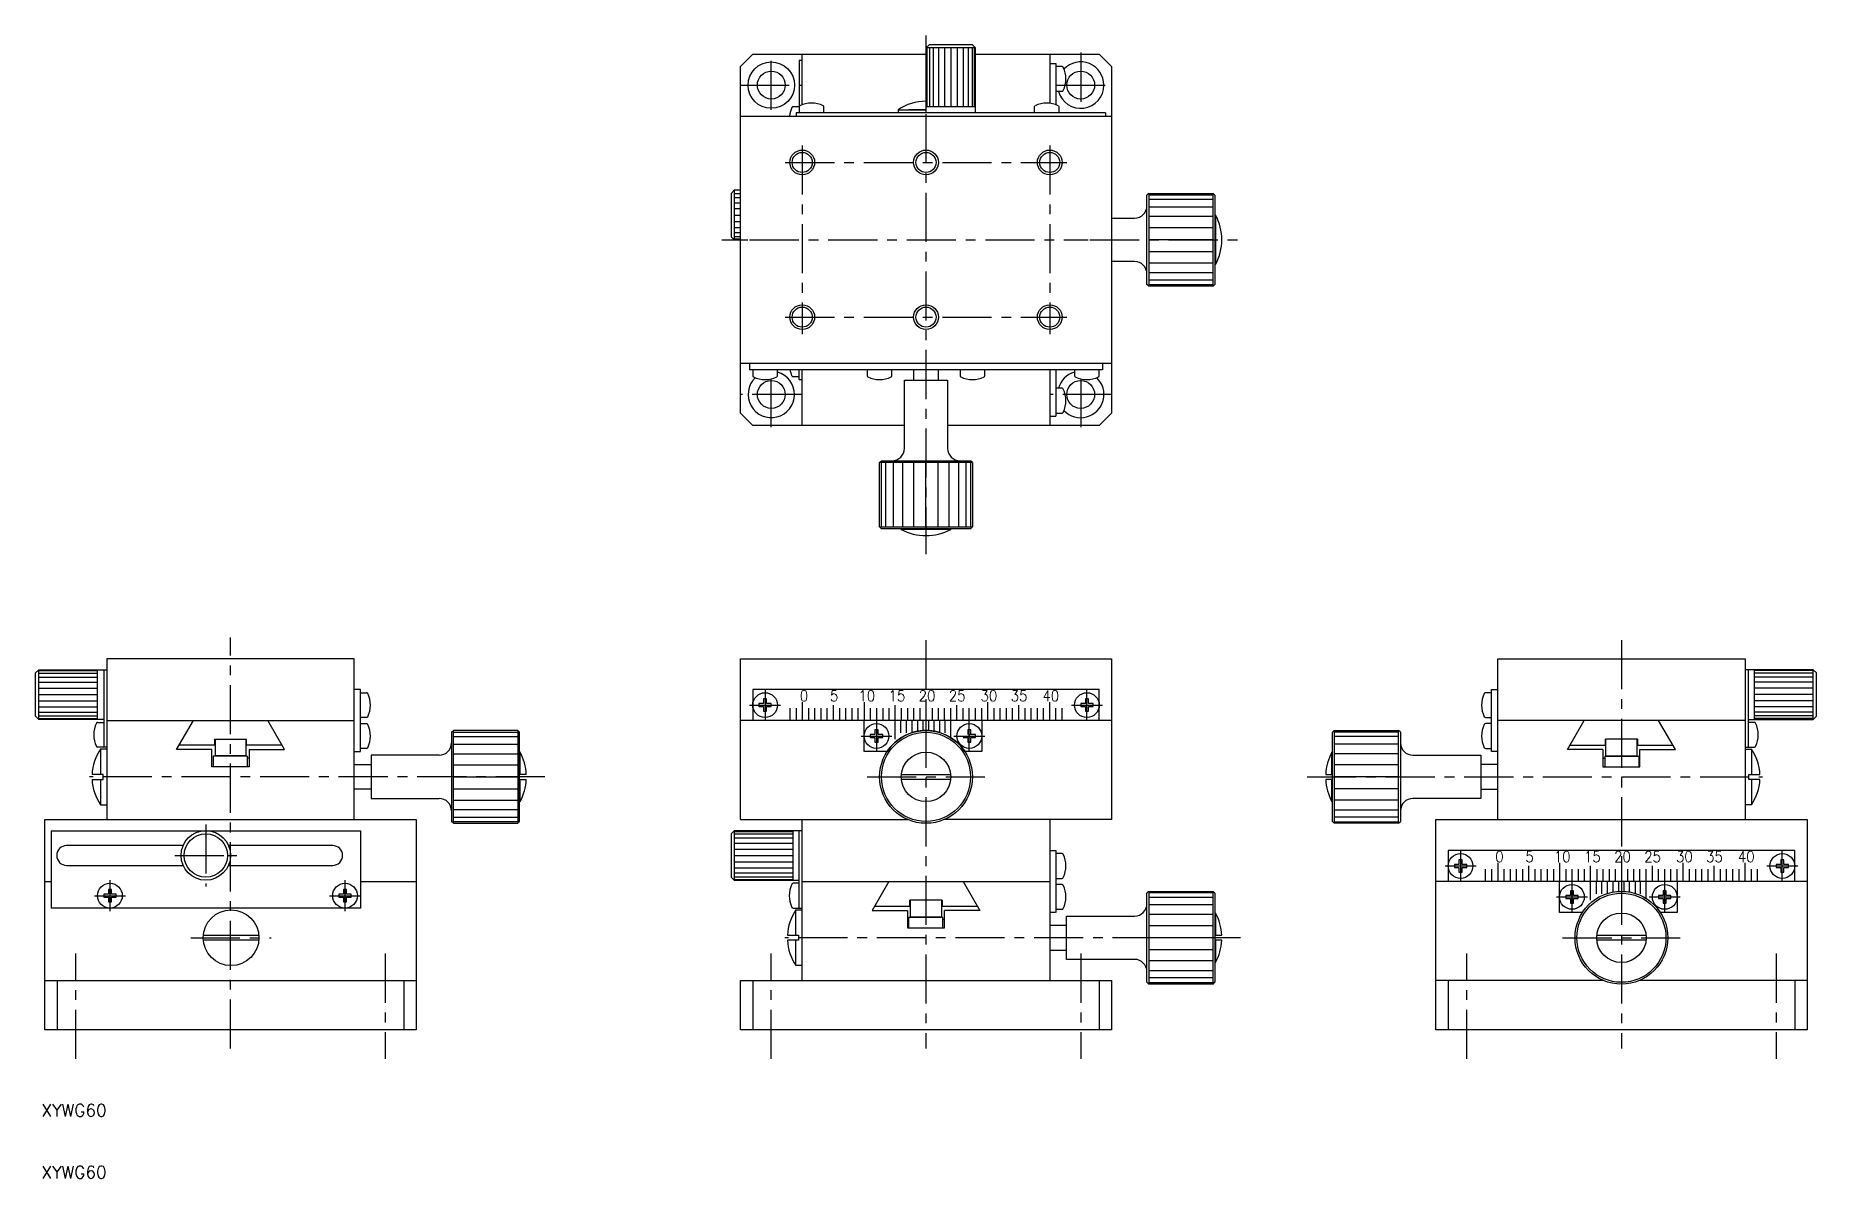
# Model space of a CAD drawing. Extents: x 9 to 297, y 10 to 195.
import ezdxf

# ---------------------------------------------------------------- set-up
doc = ezdxf.new("R2010")
doc.units = 0
doc.header["$LTSCALE"] = 0.25
doc.linetypes.add('CENTER', pattern=[50.8, 31.75, -6.35, 6.35, -6.35])
doc.layers.get('0').update_dxf_attribs({"linetype": 'CONTINUOUS'})
doc.layers.add('CENTER', color=1, linetype='CENTER')
doc.styles.add('CONVERTER_2', font='txt.shx', dxfattribs={"width": 0.9})
doc.styles.get("Standard").update_dxf_attribs({"font": 'txt.shx', "bigfont": 'extfont.shx'})

msp = doc.modelspace()

# ---------------------------------------------------------------- linework, layer by layer
at = {"linetype": 'CONTINUOUS'}
for p, q in [((152.95, 192.69), (153.45, 193.19)), ((160.45, 193.19), (153.45, 193.19)), ((160.45, 193.19), (160.95, 192.69)), ((124.95, 191.69), (122.95, 189.69)), ((124.95, 191.69), (152.95, 191.69)), ((132.45, 190.69), (132.45, 183.19)), ((132.95, 190.69), (132.45, 190.69)), ((132.95, 183.52), (132.95, 191.69)), ((160.95, 192.69), (152.95, 192.69)), ((152.95, 192.69), (152.95, 182.2)), ((153.09, 192.69), (153.09, 183.19)), ((153.49, 192.69), (153.49, 183.19)), ((154.12, 192.69), (154.12, 183.19)), ((154.95, 192.69), (154.95, 183.19)), ((155.92, 192.69), (155.92, 183.19)), ((156.95, 192.69), (156.95, 183.19)), ((157.99, 192.69), (157.99, 183.19)), ((158.95, 192.69), (158.95, 183.19)), ((159.78, 192.69), (159.78, 183.19)), ((160.41, 192.69), (160.41, 183.19)), ((160.81, 183.19), (160.81, 192.69)), ((160.95, 182.19), (160.95, 192.69)), ((160.95, 191.69), (180.95, 191.69)), ((172.95, 191.69), (172.95, 183.76)), ((172.95, 190.19), (173.95, 190.19)), ((173.95, 190.19), (173.95, 183.52)), ((182.95, 189.69), (180.95, 191.69)), ((122.95, 133.69), (122.95, 189.69)), ((174.94, 189.69), (173.95, 189.69)), ((182.95, 189.69), (182.95, 133.69)), ((173.95, 185.69), (174.94, 185.69)), ((122.95, 181.69), (182.95, 181.69)), ((132.45, 183.19), (131.46, 183.19)), ((181.95, 182.19), (131.95, 182.19)), ((131.95, 182.19), (131.95, 181.69)), ((132.45, 183.18), (132.45, 182.19)), ((136.45, 182.19), (136.45, 183.18)), ((148.45, 182.7), (152.95, 182.7)), ((148.45, 182.7), (148.45, 182.19)), ((152.95, 182.69), (150.2, 182.69)), ((160.95, 183.19), (152.95, 183.19)), ((170.45, 183.18), (170.45, 182.19)), ((174.45, 182.19), (174.45, 183.18)), ((181.95, 182.19), (181.95, 181.69)), ((121.45, 169.19), (121.95, 169.69)), ((121.45, 169.19), (121.45, 162.19)), ((121.95, 169.69), (121.95, 161.69)), ((122.95, 169.69), (121.95, 169.69)), ((121.95, 169.15), (122.95, 169.15)), ((121.95, 168.52), (122.95, 168.52)), ((121.95, 167.69), (122.95, 167.69)), ((188.95, 169.19), (188.65, 168.89)), ((188.65, 154.49), (188.65, 168.89)), ((188.95, 169.19), (199.35, 169.19)), ((188.95, 169.19), (188.95, 154.19)), ((199.35, 168.93), (188.95, 168.93)), ((199.35, 168.18), (188.95, 168.18)), ((199.35, 166.99), (188.95, 166.99)), ((199.35, 154.19), (199.35, 169.19)), ((199.35, 169.19), (199.65, 168.89)), ((199.65, 168.89), (199.65, 154.49)), ((121.95, 166.73), (122.95, 166.73)), ((121.95, 165.69), (122.95, 165.69)), ((121.95, 164.65), (122.95, 164.65)), ((182.95, 165.19), (186.65, 165.19)), ((199.35, 165.44), (188.95, 165.44)), ((199.65, 165.69), (199.75, 165.69)), ((199.75, 165.69), (199.75, 157.69)), ((121.95, 161.69), (121.45, 162.19)), ((121.95, 161.69), (121.45, 162.19)), ((121.95, 163.69), (122.95, 163.69)), ((121.95, 162.86), (122.95, 162.86)), ((121.95, 162.23), (122.95, 162.23)), ((121.95, 161.83), (122.95, 161.83)), ((121.95, 161.69), (122.95, 161.69)), ((199.35, 163.63), (188.95, 163.63)), ((199.35, 161.69), (188.95, 161.69)), ((199.35, 159.75), (188.95, 159.75)), ((186.65, 158.19), (182.95, 158.19)), ((199.35, 157.94), (188.95, 157.94)), ((188.95, 156.39), (199.35, 156.39)), ((199.75, 157.69), (199.65, 157.69)), ((188.95, 154.19), (188.65, 154.49)), ((199.35, 155.19), (188.95, 155.19)), ((188.95, 154.45), (199.35, 154.45)), ((199.35, 154.19), (188.95, 154.19)), ((199.35, 154.19), (199.65, 154.49)), ((182.95, 141.69), (122.95, 141.69)), ((124.45, 141.69), (124.45, 140.69)), ((181.45, 141.69), (181.45, 140.69)), ((181.45, 140.69), (124.45, 140.69)), ((124.95, 140.69), (124.95, 139.7)), ((128.95, 139.7), (128.95, 140.69)), ((131.46, 139.59), (132.45, 139.59)), ((132.45, 139.09), (132.45, 140.69)), ((132.45, 139.09), (132.95, 139.09)), ((132.95, 131.69), (132.95, 140.69)), ((143.45, 140.69), (143.45, 139.7)), ((147.45, 139.7), (147.45, 140.69)), ((149.45, 127.99), (149.45, 138.99)), ((149.45, 138.99), (156.45, 138.99)), ((150.95, 140.69), (150.95, 138.99)), ((154.95, 138.99), (154.95, 140.69)), ((156.45, 138.99), (156.45, 127.99)), ((158.45, 140.69), (158.45, 139.7)), ((162.45, 139.7), (162.45, 140.69)), ((172.95, 140.69), (172.95, 131.69)), ((173.95, 140.69), (173.95, 133.19)), ((176.95, 140.69), (176.95, 139.7)), ((180.95, 139.7), (180.95, 140.69)), ((174.94, 137.69), (173.95, 137.69)), ((124.95, 131.69), (122.95, 133.69)), ((172.95, 133.19), (173.95, 133.19)), ((173.95, 133.69), (174.94, 133.69)), ((182.95, 133.69), (180.95, 131.69)), ((149.45, 131.69), (124.95, 131.69)), ((180.95, 131.69), (156.45, 131.69)), ((145.45, 125.69), (145.75, 125.99)), ((145.45, 115.29), (145.45, 125.69)), ((160.45, 125.69), (145.45, 125.69)), ((145.71, 125.69), (145.71, 115.29)), ((145.75, 125.99), (160.15, 125.99)), ((146.46, 115.29), (146.46, 125.69)), ((147.65, 125.69), (147.65, 115.29)), ((149.2, 115.29), (149.2, 125.69)), ((151.01, 115.29), (151.01, 125.69)), ((152.95, 115.29), (152.95, 125.69)), ((154.89, 115.29), (154.89, 125.69)), ((156.7, 115.29), (156.7, 125.69)), ((158.25, 115.29), (158.25, 125.69)), ((159.45, 115.29), (159.45, 125.69)), ((160.45, 125.69), (160.15, 125.99)), ((160.19, 115.29), (160.19, 125.69)), ((160.45, 125.69), (160.45, 115.29)), ((145.45, 115.29), (145.75, 114.99)), ((145.45, 115.29), (160.45, 115.29)), ((160.45, 115.29), (160.15, 114.99)), ((160.15, 114.99), (145.75, 114.99)), ((148.95, 114.89), (148.95, 114.99)), ((156.95, 114.89), (148.95, 114.89)), ((156.95, 114.99), (156.95, 114.89)), ((9.57, 92.19), (9.07, 91.69)), ((9.57, 84.19), (9.57, 92.19)), ((9.57, 92.19), (20.57, 92.19)), ((19.07, 84.19), (19.07, 92.19)), ((20.07, 92.19), (20.07, 79.69)), ((60.57, 93.99), (20.57, 93.99)), ((20.57, 93.99), (20.57, 67.99)), ((60.57, 67.99), (60.57, 93.99)), ((122.95, 93.99), (182.95, 93.99)), ((122.95, 67.99), (122.95, 93.99)), ((182.95, 93.99), (182.95, 67.99)), ((245.33, 67.99), (245.33, 93.99)), ((245.33, 93.99), (285.33, 93.99)), ((285.33, 93.99), (285.33, 67.99)), ((296.33, 92.19), (285.33, 92.19)), ((285.83, 92.19), (285.83, 79.69)), ((286.83, 84.19), (286.83, 92.19)), ((296.33, 84.19), (296.33, 92.19)), ((296.33, 92.19), (296.83, 91.69)), ((9.07, 84.69), (9.07, 91.69)), ((9.57, 92.06), (19.07, 92.06)), ((9.57, 91.66), (19.07, 91.66)), ((9.57, 91.02), (19.07, 91.02)), ((9.57, 90.19), (19.07, 90.19)), ((9.57, 89.23), (19.07, 89.23)), ((296.33, 92.06), (286.83, 92.06)), ((296.33, 91.66), (286.83, 91.66)), ((296.33, 91.02), (286.83, 91.02)), ((296.33, 90.19), (286.83, 90.19)), ((296.33, 89.23), (286.83, 89.23)), ((296.83, 84.69), (296.83, 91.69)), ((9.57, 88.19), (19.07, 88.19)), ((9.57, 87.16), (19.07, 87.16)), ((61.57, 88.99), (60.57, 88.99)), ((61.57, 78.99), (61.57, 88.99)), ((61.57, 88.49), (62.56, 88.49)), ((180.95, 88.99), (124.95, 88.99)), ((124.95, 88.99), (124.95, 83.99)), ((126.7, 86.74), (125.95, 86.74)), ((125.95, 86.74), (125.95, 86.24)), ((127.2, 87.49), (126.7, 87.49)), ((126.7, 87.49), (126.7, 86.74)), ((127.2, 86.74), (127.2, 87.49)), ((127.95, 86.74), (127.2, 86.74)), ((127.95, 86.24), (127.95, 86.74)), ((132.95, 86.99), (132.95, 83.99)), ((137.95, 86.49), (137.95, 83.99)), ((142.95, 86.99), (142.95, 83.99)), ((147.95, 80.99), (147.95, 86.49)), ((152.95, 86.99), (152.95, 83.99)), ((157.95, 83.99), (157.95, 86.49)), ((162.95, 83.99), (162.95, 86.99)), ((167.95, 83.99), (167.95, 86.49)), ((172.95, 83.99), (172.95, 86.99)), ((177.95, 86.74), (177.95, 86.24)), ((178.7, 86.74), (177.95, 86.74)), ((178.7, 87.49), (178.7, 86.74)), ((179.2, 87.49), (178.7, 87.49)), ((179.2, 86.74), (179.2, 87.49)), ((179.95, 86.74), (179.2, 86.74)), ((179.95, 86.24), (179.95, 86.74)), ((180.95, 83.99), (180.95, 88.99)), ((244.33, 88.49), (243.34, 88.49)), ((244.33, 78.99), (244.33, 88.99)), ((244.33, 88.99), (245.33, 88.99)), ((296.33, 88.19), (286.83, 88.19)), ((296.33, 87.16), (286.83, 87.16)), ((9.07, 84.69), (9.57, 84.19)), ((9.57, 86.19), (19.07, 86.19)), ((9.57, 85.37), (19.07, 85.37)), ((9.57, 84.73), (19.07, 84.73)), ((9.57, 84.33), (19.07, 84.33)), ((20.05, 84.19), (9.57, 84.19)), ((19.08, 83.69), (20.07, 83.69)), ((20.57, 83.99), (60.57, 83.99)), ((31.85, 79.29), (34.57, 83.99)), ((49.28, 79.29), (46.57, 83.99)), ((62.56, 84.49), (61.57, 84.49)), ((61.57, 83.49), (62.56, 83.49)), ((182.95, 83.99), (122.95, 83.99)), ((125.95, 86.24), (126.7, 86.24)), ((126.7, 86.24), (126.7, 85.49)), ((126.7, 85.49), (127.2, 85.49)), ((127.2, 85.49), (127.2, 86.24)), ((127.2, 86.24), (127.95, 86.24)), ((130.95, 85.99), (130.95, 83.99)), ((131.95, 85.99), (131.95, 83.99)), ((133.95, 85.99), (133.95, 83.99)), ((134.95, 85.99), (134.95, 83.99)), ((135.95, 85.99), (135.95, 83.99)), ((136.95, 85.99), (136.95, 83.99)), ((138.95, 85.99), (138.95, 83.99)), ((139.95, 85.99), (139.95, 83.99)), ((140.95, 85.99), (140.95, 83.99)), ((141.95, 85.99), (141.95, 83.99)), ((142.95, 78.99), (142.95, 83.99)), ((143.95, 85.99), (143.95, 83.99)), ((144.95, 85.99), (144.95, 83.99)), ((145.95, 85.99), (145.95, 83.99)), ((146.95, 85.99), (146.95, 83.99)), ((148.85, 83.99), (148.85, 81.99)), ((148.95, 85.99), (148.95, 83.99)), ((149.75, 83.99), (149.75, 81.99)), ((149.95, 85.99), (149.95, 83.99)), ((150.65, 83.99), (150.65, 81.99)), ((150.95, 85.99), (150.95, 83.99)), ((151.55, 83.99), (151.55, 82.26)), ((151.95, 85.99), (151.95, 83.99)), ((152.45, 83.99), (152.45, 82.38)), ((153.35, 83.99), (153.35, 82.38)), ((153.95, 85.99), (153.95, 83.99)), ((154.25, 82.28), (154.25, 83.99)), ((154.95, 83.99), (154.95, 85.99)), ((155.15, 83.99), (155.15, 82.06)), ((155.95, 83.99), (155.95, 85.99)), ((156.05, 81.99), (156.05, 83.99)), ((156.95, 81.24), (156.95, 85.99)), ((158.95, 83.99), (158.95, 85.99)), ((159.95, 83.99), (159.95, 85.99)), ((160.95, 83.99), (160.95, 85.99)), ((161.95, 83.99), (161.95, 85.99)), ((161.95, 83.99), (161.95, 78.99)), ((163.95, 83.99), (163.95, 85.99)), ((164.95, 83.99), (164.95, 85.99)), ((165.95, 83.99), (165.95, 85.99)), ((166.95, 83.99), (166.95, 85.99)), ((168.95, 83.99), (168.95, 85.99)), ((169.95, 83.99), (169.95, 85.99)), ((170.95, 83.99), (170.95, 85.99)), ((171.95, 83.99), (171.95, 85.99)), ((173.95, 83.99), (173.95, 85.99)), ((174.95, 83.99), (174.95, 85.99)), ((177.95, 86.24), (178.7, 86.24)), ((178.7, 86.24), (178.7, 85.49)), ((178.7, 85.49), (179.2, 85.49)), ((179.2, 86.24), (179.95, 86.24)), ((179.2, 85.49), (179.2, 86.24)), ((243.34, 84.49), (244.33, 84.49)), ((244.33, 83.49), (243.34, 83.49)), ((285.33, 83.99), (245.33, 83.99)), ((256.62, 79.29), (259.33, 83.99)), ((274.05, 79.29), (271.33, 83.99)), ((286.82, 83.69), (285.83, 83.69)), ((285.85, 84.19), (296.33, 84.19)), ((296.33, 86.19), (286.83, 86.19)), ((296.33, 85.37), (286.83, 85.37)), ((296.33, 84.73), (286.83, 84.73)), ((296.33, 84.33), (286.83, 84.33)), ((296.83, 84.69), (296.33, 84.19)), ((37.97, 80.99), (37.97, 79.99)), ((37.97, 80.99), (43.17, 80.99)), ((38.07, 80.99), (38.07, 78.22)), ((43.07, 78.22), (43.07, 80.99)), ((43.17, 79.99), (43.17, 80.99)), ((76.27, 82.09), (76.57, 82.39)), ((76.27, 82.09), (76.27, 67.69)), ((86.97, 82.39), (76.57, 82.39)), ((76.57, 67.39), (76.57, 82.39)), ((76.57, 82.14), (86.97, 82.14)), ((76.57, 81.39), (86.97, 81.39)), ((86.97, 82.39), (86.97, 67.39)), ((87.27, 82.09), (86.97, 82.39)), ((87.27, 67.69), (87.27, 82.09)), ((144.7, 81.74), (143.95, 81.74)), ((143.95, 81.74), (143.95, 81.24)), ((143.95, 81.24), (144.7, 81.24)), ((145.2, 82.49), (144.7, 82.49)), ((144.7, 82.49), (144.7, 81.74)), ((144.7, 81.24), (144.7, 80.49)), ((145.2, 81.74), (145.2, 82.49)), ((145.95, 81.74), (145.2, 81.74)), ((145.2, 81.24), (145.95, 81.24)), ((145.2, 80.49), (145.2, 81.24)), ((145.95, 81.24), (145.95, 81.74)), ((158.95, 81.24), (159.7, 81.24)), ((159.7, 82.49), (159.7, 81.74)), ((160.2, 82.49), (159.7, 82.49)), ((159.7, 81.24), (159.7, 80.49)), ((159.95, 81.74), (159.95, 81.24)), ((160.7, 81.74), (159.95, 81.74)), ((160.2, 81.74), (160.2, 82.49)), ((160.95, 81.74), (160.2, 81.74)), ((160.2, 81.24), (160.95, 81.24)), ((160.2, 80.49), (160.2, 81.24)), ((160.95, 81.24), (160.95, 81.74)), ((218.63, 82.09), (218.93, 82.39)), ((218.63, 67.69), (218.63, 82.09)), ((218.93, 82.39), (229.33, 82.39)), ((218.93, 82.39), (218.93, 67.39)), ((229.33, 82.14), (218.93, 82.14)), ((229.33, 81.39), (218.93, 81.39)), ((229.33, 67.39), (229.33, 82.39)), ((229.63, 82.09), (229.33, 82.39)), ((229.63, 82.09), (229.63, 67.69)), ((267.93, 80.99), (262.73, 80.99)), ((262.73, 79.99), (262.73, 80.99)), ((262.83, 78.22), (262.83, 80.99)), ((267.83, 80.99), (267.83, 78.22)), ((267.93, 80.99), (267.93, 79.99)), ((20.07, 79.69), (19.08, 79.69)), ((20.57, 79.39), (19.55, 79.39)), ((19.55, 79.39), (19.55, 75.29)), ((20.57, 79.69), (20.07, 79.69)), ((37.57, 79.29), (31.85, 79.29)), ((37.97, 79.99), (32.26, 79.99)), ((37.57, 76.49), (37.57, 79.29)), ((43.27, 78.22), (37.77, 78.22)), ((37.77, 78.22), (37.77, 76.49)), ((43.07, 78.29), (38.07, 78.29)), ((48.88, 79.99), (43.17, 79.99)), ((43.27, 78.22), (43.27, 76.49)), ((43.57, 77.89), (43.27, 77.89)), ((43.57, 79.29), (49.28, 79.29)), ((43.57, 79.29), (43.57, 76.49)), ((60.57, 78.99), (61.57, 78.99)), ((62.56, 79.49), (61.57, 79.49)), ((63.27, 78.39), (63.27, 71.39)), ((74.27, 78.39), (63.27, 78.39)), ((76.57, 80.2), (86.97, 80.2)), ((76.57, 78.64), (86.97, 78.64)), ((87.37, 78.89), (87.27, 78.89)), ((87.37, 75.29), (87.37, 78.89)), ((146.67, 78.99), (142.95, 78.99)), ((144.7, 80.49), (145.2, 80.49)), ((161.95, 78.99), (159.23, 78.99)), ((159.7, 80.49), (160.2, 80.49)), ((218.53, 75.29), (218.53, 78.89)), ((218.53, 78.89), (218.63, 78.89)), ((229.33, 80.2), (218.93, 80.2)), ((229.33, 78.64), (218.93, 78.64)), ((231.63, 78.39), (242.63, 78.39)), ((242.63, 78.39), (242.63, 71.39)), ((243.34, 79.49), (244.33, 79.49)), ((245.33, 78.99), (244.33, 78.99)), ((262.33, 79.29), (256.62, 79.29)), ((257.02, 79.99), (262.73, 79.99)), ((262.33, 79.29), (262.33, 76.49)), ((262.33, 77.89), (262.63, 77.89)), ((262.63, 78.22), (262.63, 76.49)), ((262.63, 78.22), (268.13, 78.22)), ((262.83, 78.29), (267.83, 78.29)), ((267.93, 79.99), (273.64, 79.99)), ((268.13, 78.22), (268.13, 76.49)), ((268.33, 79.29), (274.05, 79.29)), ((268.33, 76.49), (268.33, 79.29)), ((285.33, 79.69), (285.83, 79.69)), ((285.33, 79.39), (286.35, 79.39)), ((285.83, 79.69), (286.82, 79.69)), ((286.35, 79.39), (286.35, 75.29)), ((19.97, 75.29), (18.18, 75.29)), ((19.97, 74.49), (19.97, 75.29)), ((43.57, 76.49), (37.57, 76.49)), ((60.57, 76.89), (63.27, 76.89)), ((76.57, 76.83), (86.97, 76.83)), ((76.57, 74.89), (86.97, 74.89)), ((88.36, 75.29), (87.27, 75.29)), ((148.97, 75.29), (156.93, 75.29)), ((217.54, 75.29), (218.63, 75.29)), ((229.33, 76.83), (218.93, 76.83)), ((229.33, 74.89), (218.93, 74.89)), ((245.33, 76.89), (242.63, 76.89)), ((262.33, 76.49), (268.33, 76.49)), ((285.93, 75.29), (287.72, 75.29)), ((285.93, 74.49), (285.93, 75.29)), ((18.18, 74.49), (19.97, 74.49)), ((19.55, 74.49), (19.55, 70.39)), ((63.27, 72.89), (60.57, 72.89)), ((76.57, 72.95), (86.97, 72.95)), ((87.27, 74.49), (88.36, 74.49)), ((87.37, 70.89), (87.37, 74.49)), ((156.93, 74.49), (148.97, 74.49)), ((218.63, 74.49), (217.54, 74.49)), ((218.53, 70.89), (218.53, 74.49)), ((229.33, 72.95), (218.93, 72.95)), ((242.63, 72.89), (245.33, 72.89)), ((287.72, 74.49), (285.93, 74.49)), ((286.35, 74.49), (286.35, 70.39)), ((19.55, 70.39), (20.57, 70.39)), ((63.27, 71.39), (74.27, 71.39)), ((76.57, 71.14), (86.97, 71.14)), ((86.97, 69.59), (76.57, 69.59)), ((87.27, 70.89), (87.37, 70.89)), ((218.63, 70.89), (218.53, 70.89)), ((229.33, 71.14), (218.93, 71.14)), ((218.93, 69.59), (229.33, 69.59)), ((242.63, 71.39), (231.63, 71.39)), ((286.35, 70.39), (285.33, 70.39)), ((10.57, 33.99), (10.57, 67.99)), ((10.57, 67.99), (70.57, 67.99)), ((11.57, 66.19), (61.57, 66.19)), ((11.57, 66.19), (11.57, 53.69)), ((61.57, 66.19), (61.57, 54.69)), ((70.57, 67.99), (70.57, 33.99)), ((76.57, 67.39), (76.27, 67.69)), ((76.57, 68.4), (86.97, 68.4)), ((86.97, 67.65), (76.57, 67.65)), ((76.57, 67.39), (86.97, 67.39)), ((87.27, 67.69), (86.97, 67.39)), ((121.45, 65.69), (121.95, 66.19)), ((132.95, 66.19), (121.95, 66.19)), ((121.95, 66.19), (121.95, 58.19)), ((122.95, 67.99), (150.01, 67.99)), ((131.45, 66.19), (131.45, 58.19)), ((132.45, 53.69), (132.45, 66.19)), ((132.95, 41.99), (132.95, 67.99)), ((182.95, 67.99), (155.89, 67.99)), ((172.95, 67.99), (172.95, 41.99)), ((218.63, 67.69), (218.93, 67.39)), ((229.33, 68.4), (218.93, 68.4)), ((218.93, 67.65), (229.33, 67.65)), ((229.33, 67.39), (218.93, 67.39)), ((229.33, 67.39), (229.63, 67.69)), ((235.33, 67.99), (295.33, 67.99)), ((235.33, 33.99), (235.33, 67.99)), ((295.33, 67.99), (295.33, 33.99)), ((32.9, 63.79), (14.07, 63.79)), ((57.07, 63.79), (40.23, 63.79)), ((121.45, 65.69), (121.45, 58.69)), ((121.95, 66.06), (131.45, 66.06)), ((121.95, 65.66), (131.45, 65.66)), ((121.95, 65.02), (131.45, 65.02)), ((121.95, 64.19), (131.45, 64.19)), ((14.07, 60.59), (32.9, 60.59)), ((40.23, 60.59), (57.07, 60.59)), ((61.57, 63.19), (61.57, 53.69)), ((121.95, 63.23), (131.45, 63.23)), ((121.95, 62.19), (131.45, 62.19)), ((121.95, 61.16), (131.45, 61.16)), ((172.95, 62.99), (173.95, 62.99)), ((173.95, 62.99), (173.95, 52.99)), ((174.94, 62.49), (173.95, 62.49)), ((293.33, 62.99), (237.33, 62.99)), ((237.33, 62.99), (237.33, 57.99)), ((238.33, 60.74), (238.33, 60.24)), ((239.08, 60.74), (238.33, 60.74)), ((239.08, 61.49), (239.08, 60.74)), ((239.58, 61.49), (239.08, 61.49)), ((239.58, 60.74), (239.58, 61.49)), ((240.33, 60.74), (239.58, 60.74)), ((240.33, 60.24), (240.33, 60.74)), ((245.33, 60.99), (245.33, 57.99)), ((250.33, 60.49), (250.33, 57.99)), ((255.33, 60.99), (255.33, 57.99)), ((260.33, 54.99), (260.33, 60.49)), ((265.33, 60.99), (265.33, 57.99)), ((270.33, 57.99), (270.33, 60.49)), ((275.33, 57.99), (275.33, 60.99)), ((280.33, 57.99), (280.33, 60.49)), ((285.33, 57.99), (285.33, 60.99)), ((291.08, 60.74), (290.33, 60.74)), ((290.33, 60.74), (290.33, 60.24)), ((291.58, 61.49), (291.08, 61.49)), ((291.08, 61.49), (291.08, 60.74)), ((291.58, 60.74), (291.58, 61.49)), ((292.33, 60.74), (291.58, 60.74)), ((292.33, 60.24), (292.33, 60.74)), ((293.33, 57.99), (293.33, 62.99)), ((10.57, 57.99), (11.57, 57.99)), ((61.57, 57.99), (70.57, 57.99)), ((121.95, 58.19), (121.45, 58.69)), ((121.95, 60.19), (131.45, 60.19)), ((121.95, 59.37), (131.45, 59.37)), ((121.95, 58.73), (131.45, 58.73)), ((121.95, 58.33), (131.45, 58.33)), ((121.95, 58.19), (132.44, 58.19)), ((132.45, 57.69), (131.46, 57.69)), ((132.95, 57.99), (172.95, 57.99)), ((146.95, 57.99), (144.24, 53.29)), ((158.95, 57.99), (161.66, 53.29)), ((173.95, 58.49), (174.94, 58.49)), ((295.33, 57.99), (235.33, 57.99)), ((238.33, 60.24), (239.08, 60.24)), ((239.08, 60.24), (239.08, 59.49)), ((239.08, 59.49), (239.58, 59.49)), ((239.58, 60.24), (240.33, 60.24)), ((239.58, 59.49), (239.58, 60.24)), ((243.33, 59.99), (243.33, 57.99)), ((244.33, 59.99), (244.33, 57.99)), ((246.33, 59.99), (246.33, 57.99)), ((247.33, 59.99), (247.33, 57.99)), ((248.33, 59.99), (248.33, 57.99)), ((249.33, 59.99), (249.33, 57.99)), ((251.33, 59.99), (251.33, 57.99)), ((252.33, 59.99), (252.33, 57.99)), ((253.33, 59.99), (253.33, 57.99)), ((254.33, 59.99), (254.33, 57.99)), ((255.33, 52.99), (255.33, 57.99)), ((256.33, 59.99), (256.33, 57.99)), ((257.33, 59.99), (257.33, 57.99)), ((258.33, 59.99), (258.33, 57.99)), ((259.33, 59.99), (259.33, 57.99)), ((261.23, 57.99), (261.23, 55.99)), ((261.33, 59.99), (261.33, 57.99)), ((262.13, 57.99), (262.13, 55.99)), ((262.33, 59.99), (262.33, 57.99)), ((263.03, 57.99), (263.03, 55.99)), ((263.33, 59.99), (263.33, 57.99)), ((263.93, 57.99), (263.93, 56.26)), ((264.33, 59.99), (264.33, 57.99)), ((264.83, 57.99), (264.83, 56.38)), ((265.73, 57.99), (265.73, 56.38)), ((266.33, 59.99), (266.33, 57.99)), ((266.63, 56.28), (266.63, 57.99)), ((267.33, 57.99), (267.33, 59.99)), ((267.53, 57.99), (267.53, 56.06)), ((268.33, 57.99), (268.33, 59.99)), ((268.43, 55.99), (268.43, 57.99)), ((269.33, 55.24), (269.33, 59.99)), ((271.33, 57.99), (271.33, 59.99)), ((272.33, 57.99), (272.33, 59.99)), ((273.33, 57.99), (273.33, 59.99)), ((274.33, 57.99), (274.33, 59.99)), ((274.33, 57.99), (274.33, 52.99)), ((276.33, 57.99), (276.33, 59.99)), ((277.33, 57.99), (277.33, 59.99)), ((278.33, 57.99), (278.33, 59.99)), ((279.33, 57.99), (279.33, 59.99)), ((281.33, 57.99), (281.33, 59.99)), ((282.33, 57.99), (282.33, 59.99)), ((283.33, 57.99), (283.33, 59.99)), ((284.33, 57.99), (284.33, 59.99)), ((286.33, 57.99), (286.33, 59.99)), ((287.33, 57.99), (287.33, 59.99)), ((290.33, 60.24), (291.08, 60.24)), ((291.08, 60.24), (291.08, 59.49)), ((291.08, 59.49), (291.58, 59.49)), ((291.58, 59.49), (291.58, 60.24)), ((291.58, 60.24), (292.33, 60.24)), ((20.82, 55.94), (20.07, 55.94)), ((20.82, 55.94), (20.07, 55.94)), ((20.07, 55.94), (20.07, 55.44)), ((20.07, 55.94), (20.07, 55.44)), ((20.07, 55.44), (20.82, 55.44)), ((20.07, 55.44), (20.82, 55.44)), ((21.32, 56.69), (20.82, 56.69)), ((20.82, 56.69), (20.82, 55.94)), ((20.82, 56.69), (20.82, 55.94)), ((21.32, 56.69), (20.82, 56.69)), ((20.82, 55.44), (20.82, 54.69)), ((20.82, 55.44), (20.82, 54.69)), ((20.82, 54.69), (21.32, 54.69)), ((20.82, 54.69), (21.32, 54.69)), ((21.32, 55.94), (21.32, 56.69)), ((21.32, 55.94), (21.32, 56.69)), ((22.07, 55.94), (21.32, 55.94)), ((22.07, 55.94), (21.32, 55.94)), ((21.32, 54.69), (21.32, 55.44)), ((21.32, 55.44), (22.07, 55.44)), ((21.32, 55.44), (22.07, 55.44)), ((21.32, 54.69), (21.32, 55.44)), ((22.07, 55.44), (22.07, 55.94)), ((22.07, 55.44), (22.07, 55.94)), ((58.07, 55.94), (58.07, 55.44)), ((58.82, 55.94), (58.07, 55.94)), ((58.07, 55.44), (58.82, 55.44)), ((58.82, 56.69), (58.82, 55.94)), ((59.32, 56.69), (58.82, 56.69)), ((58.82, 55.44), (58.82, 54.69)), ((58.82, 54.69), (59.32, 54.69)), ((59.32, 55.94), (59.32, 56.69)), ((60.07, 55.94), (59.32, 55.94)), ((59.32, 55.44), (60.07, 55.44)), ((59.32, 54.69), (59.32, 55.44)), ((60.07, 55.44), (60.07, 55.94)), ((155.55, 54.99), (150.35, 54.99)), ((150.35, 53.99), (150.35, 54.99)), ((150.45, 52.22), (150.45, 54.99)), ((155.45, 54.99), (155.45, 52.22)), ((155.55, 54.99), (155.55, 53.99)), ((174.94, 57.49), (173.95, 57.49)), ((188.95, 56.39), (188.65, 56.09)), ((188.65, 41.69), (188.65, 56.09)), ((188.95, 56.39), (199.35, 56.39)), ((188.95, 56.39), (188.95, 41.39)), ((199.35, 56.14), (188.95, 56.14)), ((199.35, 55.39), (188.95, 55.39)), ((199.35, 41.39), (199.35, 56.39)), ((199.35, 56.39), (199.65, 56.09)), ((199.65, 56.09), (199.65, 41.69)), ((257.08, 55.74), (256.33, 55.74)), ((256.33, 55.74), (256.33, 55.24)), ((256.33, 55.24), (257.08, 55.24)), ((257.08, 56.49), (257.08, 55.74)), ((257.58, 56.49), (257.08, 56.49)), ((257.08, 55.24), (257.08, 54.49)), ((257.58, 55.74), (257.58, 56.49)), ((258.33, 55.74), (257.58, 55.74)), ((257.58, 54.49), (257.58, 55.24)), ((257.58, 55.24), (258.33, 55.24)), ((258.33, 55.24), (258.33, 55.74)), ((272.08, 55.74), (271.33, 55.74)), ((271.33, 55.74), (271.33, 55.24)), ((271.33, 55.24), (272.08, 55.24)), ((272.58, 56.49), (272.08, 56.49)), ((272.08, 56.49), (272.08, 55.74)), ((272.08, 55.24), (272.08, 54.49)), ((272.58, 55.74), (272.58, 56.49)), ((273.33, 55.74), (272.58, 55.74)), ((272.58, 55.24), (273.33, 55.24)), ((272.58, 54.49), (272.58, 55.24)), ((273.33, 55.24), (273.33, 55.74)), ((61.57, 53.69), (11.57, 53.69)), ((131.46, 53.69), (132.45, 53.69)), ((131.94, 53.39), (132.95, 53.39)), ((131.94, 49.29), (131.94, 53.39)), ((132.45, 53.69), (132.95, 53.69)), ((144.24, 53.29), (149.95, 53.29)), ((144.64, 53.99), (150.35, 53.99)), ((149.95, 53.29), (149.95, 50.49)), ((150.15, 52.22), (155.65, 52.22)), ((150.15, 50.49), (150.15, 52.22)), ((150.45, 52.29), (155.45, 52.29)), ((155.55, 53.99), (161.26, 53.99)), ((155.65, 50.49), (155.65, 52.22)), ((155.65, 51.89), (155.95, 51.89)), ((161.66, 53.29), (155.95, 53.29)), ((155.95, 50.49), (155.95, 53.29)), ((173.81, 52.99), (172.95, 52.99)), ((173.95, 53.49), (174.94, 53.49)), ((175.65, 52.39), (186.65, 52.39)), ((175.65, 45.39), (175.65, 52.39)), ((199.35, 54.2), (188.95, 54.2)), ((199.35, 52.64), (188.95, 52.64)), ((199.65, 52.89), (199.75, 52.89)), ((199.75, 52.89), (199.75, 49.29)), ((259.05, 52.99), (255.33, 52.99)), ((257.08, 54.49), (257.58, 54.49)), ((274.33, 52.99), (271.61, 52.99)), ((272.08, 54.49), (272.58, 54.49)), ((36.17, 49.29), (45.14, 49.29)), ((130.56, 49.29), (132.35, 49.29)), ((132.35, 49.29), (132.35, 48.49)), ((149.95, 50.49), (155.95, 50.49)), ((175.65, 50.89), (172.95, 50.89)), ((199.35, 50.83), (188.95, 50.83)), ((199.65, 49.29), (200.74, 49.29)), ((261.35, 49.29), (269.31, 49.29)), ((45.14, 48.49), (36.17, 48.49)), ((132.35, 48.49), (130.56, 48.49)), ((131.94, 44.39), (131.94, 48.49)), ((172.95, 46.89), (175.65, 46.89)), ((199.35, 48.89), (188.95, 48.89)), ((199.35, 46.95), (188.95, 46.95)), ((200.74, 48.49), (199.65, 48.49)), ((199.75, 48.49), (199.75, 44.89)), ((269.31, 48.49), (261.35, 48.49)), ((132.95, 44.39), (131.94, 44.39)), ((186.65, 45.39), (175.65, 45.39)), ((199.35, 45.14), (188.95, 45.14)), ((188.95, 43.59), (199.35, 43.59)), ((199.75, 44.89), (199.65, 44.89)), ((10.57, 41.99), (70.57, 41.99)), ((12.57, 41.99), (12.57, 33.99)), ((68.57, 41.99), (68.57, 33.99)), ((122.95, 41.99), (182.95, 41.99)), ((122.95, 33.99), (122.95, 41.99)), ((124.95, 41.99), (124.95, 33.99)), ((180.95, 41.99), (180.95, 33.99)), ((182.95, 41.99), (182.95, 33.99)), ((188.65, 41.69), (188.95, 41.39)), ((199.35, 42.4), (188.95, 42.4)), ((188.95, 41.65), (199.35, 41.65)), ((199.35, 41.39), (188.95, 41.39)), ((199.35, 41.39), (199.65, 41.69)), ((262.39, 41.99), (235.33, 41.99)), ((237.33, 41.99), (237.33, 33.99)), ((295.33, 41.99), (268.27, 41.99)), ((293.33, 41.99), (293.33, 33.99)), ((70.57, 33.99), (10.57, 33.99)), ((182.95, 33.99), (122.95, 33.99)), ((295.33, 33.99), (235.33, 33.99))]:
    msp.add_line(p, q, dxfattribs=at)
for centre, radius in [((127.95, 186.69), 3.75), ((127.95, 186.69), 2.25), ((177.95, 186.69), 2.25), ((132.95, 174.19), 1.62), ((152.95, 174.19), 1.62), ((172.95, 174.19), 1.62), ((132.95, 149.19), 1.62), ((152.95, 149.19), 1.62), ((172.95, 149.19), 1.62), ((127.95, 136.69), 2.25), ((177.95, 136.69), 2.25), ((126.95, 86.49), 2), ((178.95, 86.49), 2), ((144.95, 81.49), 2), ((159.95, 81.49), 2), ((152.95, 74.89), 7.5), ((152.95, 74.89), 7.2), ((152.95, 74.89), 4), ((36.57, 62.19), 4), ((36.57, 62.19), 3.5), ((239.33, 60.49), 2), ((291.33, 60.49), 2), ((21.07, 55.69), 2), ((21.07, 55.69), 2), ((59.07, 55.69), 2), ((257.33, 55.49), 2), ((265.33, 48.89), 7.5), ((265.33, 48.89), 7.2), ((272.33, 55.49), 2), ((40.65, 48.89), 4.5), ((265.33, 48.89), 4)]:
    msp.add_circle(centre, radius, dxfattribs=at)
at = {"color": 3, "linetype": 'CONTINUOUS'}
for centre in [(132.95, 174.19), (152.95, 174.19), (172.95, 174.19), (132.95, 149.19), (152.95, 149.19), (172.95, 149.19)]:
    msp.add_circle(centre, 2, dxfattribs=at)
at = {"linetype": 'CONTINUOUS'}
for centre, radius, start, end in [((177.95, 186.69), 3.75, 0, 136.1406), ((174.94, 189.49), 0.2, 25.6716, 90), ((171.2, 187.69), 4.35, 334.3284, 25.6716), ((177.95, 186.69), 3.75, 195.466, 0), ((174.94, 185.89), 0.2, 270, 334.3284), ((135.21, 181.19), 4.35, 154.3284, 173.4073), ((131.46, 182.99), 0.2, 90, 154.3284), ((132.65, 183.18), 0.2, 115.6716, 180), ((134.45, 179.43), 4.35, 64.3284, 115.6716), ((136.25, 183.18), 0.2, 0, 64.3284), ((152.95, 176.09), 8, 90, 124.2289), ((170.65, 183.18), 0.2, 115.6716, 180), ((172.45, 179.43), 4.35, 64.3284, 115.6716), ((174.25, 183.18), 0.2, 0, 64.3284), ((186.65, 167.19), 2, 270, 0), ((192.25, 161.69), 8.5, 331.9275, 28.0725), ((186.65, 156.19), 2, 0, 90), ((127.95, 136.69), 3.75, 133.8594, 74.534), ((125.15, 139.7), 0.2, 180, 244.3284), ((126.95, 143.44), 4.35, 244.3284, 295.6716), ((128.75, 139.7), 0.2, 295.6716, 0), ((135.21, 141.59), 4.35, 191.9266, 205.6716), ((131.46, 139.79), 0.2, 205.6716, 270), ((143.65, 139.7), 0.2, 180, 244.3284), ((145.45, 143.44), 4.35, 244.3284, 295.6716), ((147.25, 139.7), 0.2, 295.6716, 0), ((158.65, 139.7), 0.2, 180, 244.3284), ((160.45, 143.44), 4.35, 244.3284, 295.6716), ((162.25, 139.7), 0.2, 295.6716, 0), ((177.95, 136.69), 3.75, 105.466, 164.534), ((177.95, 136.69), 3.75, 223.8594, 46.1406), ((177.15, 139.7), 0.2, 180, 244.3284), ((178.95, 143.44), 4.35, 244.3284, 295.6716), ((180.75, 139.7), 0.2, 295.6716, 0), ((174.94, 137.49), 0.2, 25.6716, 90), ((171.2, 135.69), 4.35, 334.3284, 25.6716), ((174.94, 133.89), 0.2, 270, 334.3284), ((147.45, 127.99), 2, 270, 0), ((158.45, 127.99), 2, 180, 270), ((152.95, 122.39), 8.5, 241.9275, 298.0725), ((62.56, 88.29), 0.2, 25.6716, 90), ((58.81, 86.49), 4.35, 334.3284, 25.6716), ((247.09, 86.49), 4.35, 154.3284, 205.6716), ((243.34, 88.29), 0.2, 90, 154.3284), ((22.82, 81.69), 4.35, 154.3284, 205.6716), ((19.08, 83.49), 0.2, 90, 154.3284), ((62.56, 84.69), 0.2, 270, 334.3284), ((62.56, 83.29), 0.2, 25.6716, 90), ((243.34, 84.69), 0.2, 205.6716, 270), ((243.34, 83.29), 0.2, 90, 154.3284), ((286.82, 83.49), 0.2, 25.6716, 90), ((283.08, 81.69), 4.35, 334.3284, 25.6716), ((58.81, 81.49), 4.35, 334.3284, 25.6716), ((152.95, 74.89), 7.5, 33.1386, 146.8614), ((247.09, 81.49), 4.35, 154.3284, 205.6716), ((26.17, 74.89), 8, 145.7711, 177.134), ((19.08, 79.89), 0.2, 205.6716, 270), ((62.56, 79.69), 0.2, 270, 334.3284), ((74.27, 80.39), 2, 270, 0), ((79.87, 74.89), 8.5, 2.6973, 28.0725), ((226.03, 74.89), 8.5, 151.9275, 177.3027), ((231.63, 80.39), 2, 180, 270), ((243.34, 79.69), 0.2, 205.6716, 270), ((279.73, 74.89), 8, 2.866, 34.2289), ((286.82, 79.89), 0.2, 270, 334.3284), ((26.17, 74.89), 8, 182.866, 214.2289), ((79.87, 74.89), 8.5, 331.9275, 357.3027), ((226.03, 74.89), 8.5, 182.6973, 208.0725), ((279.73, 74.89), 8, 325.7711, 357.134), ((74.27, 69.39), 2, 0, 90), ((231.63, 69.39), 2, 90, 180), ((14.07, 62.19), 1.6, 90, 270), ((57.07, 62.19), 1.6, 270, 90), ((174.94, 62.29), 0.2, 25.6716, 90), ((171.2, 60.49), 4.35, 334.3284, 25.6716), ((135.21, 55.69), 4.35, 154.3284, 205.6716), ((131.46, 57.49), 0.2, 90, 154.3284), ((174.94, 58.69), 0.2, 270, 334.3284), ((174.94, 57.29), 0.2, 25.6716, 90), ((171.2, 55.49), 4.35, 334.3284, 25.6716), ((138.55, 48.89), 8, 145.7711, 177.134), ((131.46, 53.89), 0.2, 205.6716, 270), ((174.94, 53.69), 0.2, 270, 334.3284), ((186.65, 54.39), 2, 270, 0), ((192.25, 48.89), 8.5, 2.6973, 28.0725), ((138.55, 48.89), 8, 182.866, 214.2289), ((192.25, 48.89), 8.5, 331.9275, 357.3027), ((186.65, 43.39), 2, 0, 90)]:
    msp.add_arc(centre, radius, start, end, dxfattribs=at)
at = {"layer": 'CENTER', "color": 1, "linetype": 'CENTER'}
for p, q in [((152.95, 194.69), (152.95, 110.89)), ((127.95, 182.69), (127.95, 191.95)), ((177.95, 191.95), (177.95, 182.69)), ((122.89, 186.69), (132.81, 186.69)), ((173.95, 186.69), (183.01, 186.69)), ((132.95, 176.94), (132.95, 146.44)), ((172.95, 176.94), (172.95, 146.44)), ((130.2, 174.19), (175.7, 174.19)), ((119.95, 161.69), (124.18, 161.69)), ((124.45, 161.69), (179.18, 161.69)), ((179.45, 161.69), (203.75, 161.69)), ((130.2, 149.19), (175.7, 149.19)), ((127.95, 131.43), (127.95, 139.09)), ((177.95, 139.09), (177.95, 131.43)), ((132.81, 136.69), (122.89, 136.69)), ((183.01, 136.69), (173.1, 136.69)), ((40.57, 30.99), (40.57, 97.44)), ((152.95, 96.99), (152.95, 30.99)), ((265.33, 96.99), (265.33, 30.99)), ((124.45, 86.49), (129.45, 86.49)), ((126.95, 88.99), (126.95, 83.99)), ((176.45, 86.49), (181.45, 86.49)), ((178.95, 83.99), (178.95, 88.99)), ((144.95, 83.99), (144.95, 78.99)), ((159.95, 78.99), (159.95, 83.99)), ((142.45, 81.49), (147.45, 81.49)), ((157.45, 81.49), (162.45, 81.49)), ((91.37, 74.89), (17.78, 74.89)), ((143.45, 74.89), (162.45, 74.89)), ((214.53, 74.89), (288.12, 74.89)), ((36.57, 67.19), (36.57, 57.19)), ((31.57, 62.19), (41.57, 62.19)), ((40.07, 62.19), (41.57, 62.19)), ((236.83, 60.49), (241.83, 60.49)), ((239.33, 62.99), (239.33, 57.99)), ((288.83, 60.49), (293.83, 60.49)), ((291.33, 57.99), (291.33, 62.99)), ((21.07, 58.19), (21.07, 53.19)), ((21.07, 58.19), (21.07, 53.19)), ((21.07, 58.19), (21.07, 53.19)), ((21.07, 58.19), (21.07, 53.19)), ((59.07, 53.19), (59.07, 58.19)), ((59.07, 53.19), (59.07, 58.19)), ((257.33, 57.99), (257.33, 52.99)), ((272.33, 52.99), (272.33, 57.99)), ((18.57, 55.69), (23.57, 55.69)), ((18.57, 55.69), (23.57, 55.69)), ((18.57, 55.69), (23.57, 55.69)), ((18.57, 55.69), (23.57, 55.69)), ((56.57, 55.69), (61.57, 55.69)), ((56.57, 55.69), (61.57, 55.69)), ((254.83, 55.49), (259.83, 55.49)), ((269.83, 55.49), (274.83, 55.49)), ((15.57, 29.32), (15.57, 46.32)), ((34.15, 48.89), (47.15, 48.89)), ((65.57, 46.32), (65.57, 29.32)), ((127.95, 29.32), (127.95, 46.32)), ((203.75, 48.89), (130.16, 48.89)), ((177.95, 46.32), (177.95, 29.32)), ((240.33, 29.32), (240.33, 46.32)), ((255.83, 48.89), (274.83, 48.89)), ((290.33, 46.32), (290.33, 29.32))]:
    msp.add_line(p, q, dxfattribs=at)

# ---------------------------------------------------------------- texts
at = {"style": 'CONVERTER_2', "width": 0.9}
for s, p in [('0', (132.56, 87.12)), ('5', (137.43, 87.12)), ('10', (142.03, 87.12)), ('15', (146.9, 87.12)), ('20', (151.77, 87.12)), ('25', (156.64, 87.12)), ('30', (161.77, 87.12)), ('35', (166.64, 87.12)), ('40', (171.77, 87.12)), ('0', (244.94, 61.12)), ('5', (249.81, 61.12)), ('10', (254.41, 61.12)), ('15', (259.28, 61.12)), ('20', (264.15, 61.12)), ('25', (269.02, 61.12)), ('30', (274.15, 61.12)), ('35', (279.02, 61.12)), ('40', (284.15, 61.12))]:
    msp.add_text(s, height=1.75, dxfattribs=at).set_placement(p)
for p in [(10, 20), (10, 10)]:
    msp.add_text('XYWG60', height=2).set_placement(p)

doc.saveas('drawing.dxf')
